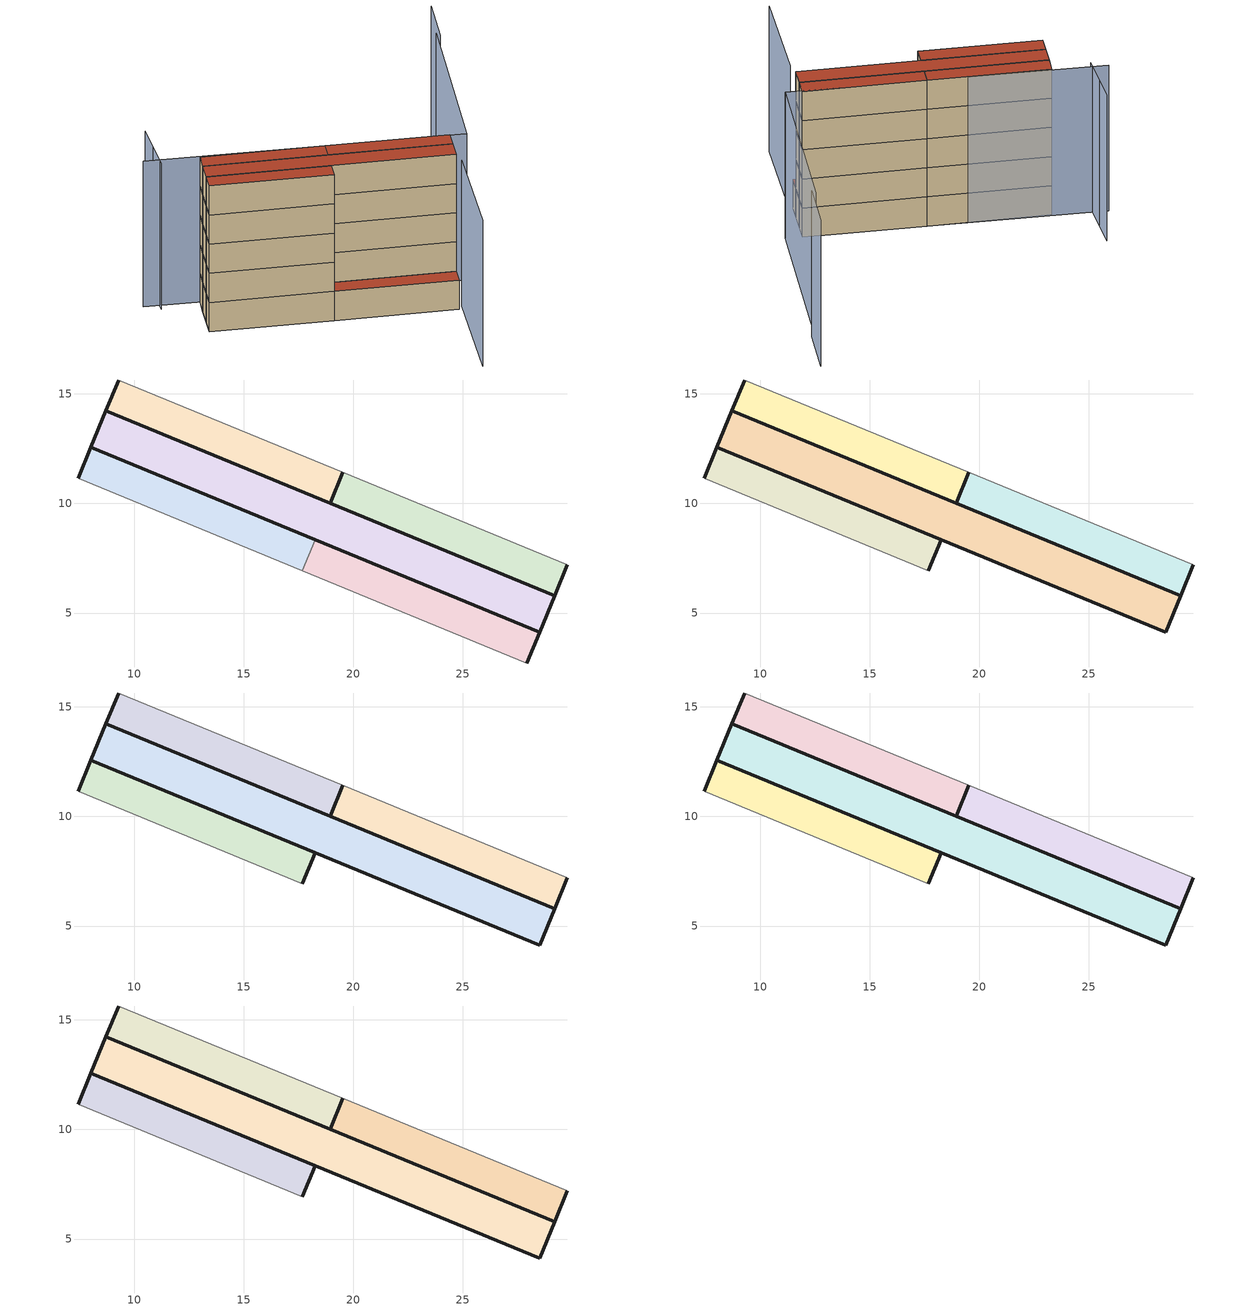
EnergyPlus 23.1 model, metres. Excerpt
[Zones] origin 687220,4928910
c2b86b37d0a62f31_F0_dwelling_0
 floor ground (EU_floor_Construction): 19.53,11.42 18.95,10.01 8.71,14.22 9.29,15.63 z0
 wall outside (EU_wall_Construction): 9.29,15.63 8.71,14.22 18.95,10.01 19.53,11.42 z0:3
 wall adiabatic (EU_wall_Construction): 19.53,11.42 9.29,15.63 z0:3
c2b86b37d0a62f31_F0_dwelling_1
 floor ground (EU_floor_Construction): 29.77,7.21 29.19,5.8 18.95,10.01 19.53,11.42 z0
 wall outside (EU_wall_Construction): 19.53,11.42 18.95,10.01 29.19,5.8 29.77,7.21 z0:3
 wall adiabatic (EU_wall_Construction): 29.77,7.21 19.53,11.42 z0:3
c2b86b37d0a62f31_F0_dwelling_2
 floor ground (EU_floor_Construction): 18.26,8.34 17.68,6.93 7.44,11.14 8.02,12.55 z0
 wall outside (EU_wall_Construction): 18.26,8.34 8.02,12.55 7.44,11.14 z0:3
 wall adiabatic (EU_wall_Construction): 7.44,11.14 17.68,6.93 z0:3
 wall to c2b86b37d0a62f31_F0_dwelling_3 (EU_wall_Construction): 17.68,6.93 18.26,8.34 z0:3
c2b86b37d0a62f31_F0_dwelling_3
 floor ground (EU_floor_Construction): 28.5,4.14 27.92,2.72 17.68,6.93 18.26,8.34 z0
 wall outside (EU_wall_Construction): 27.92,2.72 28.5,4.14 18.26,8.34 z0:3
 wall adiabatic (EU_wall_Construction): 17.68,6.93 27.92,2.72 z0:3
 roof outside (EU_roof_Construction): 27.92,2.72 28.5,4.14 18.26,8.34 17.68,6.93 z3
c2b86b37d0a62f31_F0_circulation
 floor ground (EU_floor_Construction): 29.19,5.8 28.5,4.13 8.02,12.55 8.71,14.22 z0
 wall outside (EU_wall_Construction): 28.5,4.13 29.19,5.8 8.71,14.22 8.02,12.55 28.5,4.13 z0:3
c2b86b37d0a62f31_F1_dwelling_0
 floor to c2b86b37d0a62f31_F0_dwelling_0 (EU_floor_Construction): 19.53,11.42 18.95,10.01 8.71,14.22 9.29,15.63 z3
 wall outside (EU_wall_Construction): 9.29,15.63 8.71,14.22 18.95,10.01 19.53,11.42 z3:6
 wall adiabatic (EU_wall_Construction): 19.53,11.42 9.29,15.63 z3:6
c2b86b37d0a62f31_F1_dwelling_1
 floor to c2b86b37d0a62f31_F0_dwelling_1 (EU_floor_Construction): 29.77,7.21 29.19,5.8 18.95,10.01 19.53,11.42 z3
 wall outside (EU_wall_Construction): 19.53,11.42 18.95,10.01 29.19,5.8 29.77,7.21 z3:6
 wall adiabatic (EU_wall_Construction): 29.77,7.21 19.53,11.42 z3:6
c2b86b37d0a62f31_F1_dwelling_2
 floor to c2b86b37d0a62f31_F0_dwelling_2 (EU_floor_Construction): 18.26,8.34 17.68,6.93 7.44,11.14 8.02,12.55 z3
 wall outside (EU_wall_Construction): 17.68,6.93 18.26,8.34 8.02,12.55 7.44,11.14 z3:6
 wall adiabatic (EU_wall_Construction): 7.44,11.14 17.68,6.93 z3:6
c2b86b37d0a62f31_F1_circulation
 floor to c2b86b37d0a62f31_F0_circulation (EU_floor_Construction): 29.19,5.8 28.5,4.13 8.02,12.55 8.71,14.22 z3
 wall outside (EU_wall_Construction): 28.5,4.13 29.19,5.8 8.71,14.22 8.02,12.55 28.5,4.13 z3:6
c2b86b37d0a62f31_F2_dwelling_0
 floor to c2b86b37d0a62f31_F1_dwelling_0 (EU_floor_Construction): 19.53,11.42 18.95,10.01 8.71,14.22 9.29,15.63 z6
 wall outside (EU_wall_Construction): 9.29,15.63 8.71,14.22 18.95,10.01 19.53,11.42 z6:9
 wall adiabatic (EU_wall_Construction): 19.53,11.42 9.29,15.63 z6:9
c2b86b37d0a62f31_F2_dwelling_1
 floor to c2b86b37d0a62f31_F1_dwelling_1 (EU_floor_Construction): 29.77,7.21 29.19,5.8 18.95,10.01 19.53,11.42 z6
 wall outside (EU_wall_Construction): 19.53,11.42 18.95,10.01 29.19,5.8 29.77,7.21 z6:9
 wall adiabatic (EU_wall_Construction): 29.77,7.21 19.53,11.42 z6:9
c2b86b37d0a62f31_F2_dwelling_2
 floor to c2b86b37d0a62f31_F1_dwelling_2 (EU_floor_Construction): 18.26,8.34 17.68,6.93 7.44,11.14 8.02,12.55 z6
 wall outside (EU_wall_Construction): 17.68,6.93 18.26,8.34 8.02,12.55 7.44,11.14 z6:9
 wall adiabatic (EU_wall_Construction): 7.44,11.14 17.68,6.93 z6:9
c2b86b37d0a62f31_F2_circulation
 floor to c2b86b37d0a62f31_F1_circulation (EU_floor_Construction): 29.19,5.8 28.5,4.13 8.02,12.55 8.71,14.22 z6
 wall outside (EU_wall_Construction): 28.5,4.13 29.19,5.8 8.71,14.22 8.02,12.55 28.5,4.13 z6:9
c2b86b37d0a62f31_F3_dwelling_0
 floor to c2b86b37d0a62f31_F2_dwelling_0 (EU_floor_Construction): 19.53,11.42 18.95,10.01 8.71,14.22 9.29,15.63 z9
 wall outside (EU_wall_Construction): 9.29,15.63 8.71,14.22 18.95,10.01 19.53,11.42 z9:12
 wall adiabatic (EU_wall_Construction): 19.53,11.42 9.29,15.63 z9:12
c2b86b37d0a62f31_F3_dwelling_1
 floor to c2b86b37d0a62f31_F2_dwelling_1 (EU_floor_Construction): 29.77,7.21 29.19,5.8 18.95,10.01 19.53,11.42 z9
 wall outside (EU_wall_Construction): 19.53,11.42 18.95,10.01 29.19,5.8 29.77,7.21 z9:12
 wall adiabatic (EU_wall_Construction): 29.77,7.21 19.53,11.42 z9:12
c2b86b37d0a62f31_F3_dwelling_2
 floor to c2b86b37d0a62f31_F2_dwelling_2 (EU_floor_Construction): 18.26,8.34 17.68,6.93 7.44,11.14 8.02,12.55 z9
 wall outside (EU_wall_Construction): 17.68,6.93 18.26,8.34 8.02,12.55 7.44,11.14 z9:12
 wall adiabatic (EU_wall_Construction): 7.44,11.14 17.68,6.93 z9:12
c2b86b37d0a62f31_F3_circulation
 floor to c2b86b37d0a62f31_F2_circulation (EU_floor_Construction): 29.19,5.8 28.5,4.13 8.02,12.55 8.71,14.22 z9
 wall outside (EU_wall_Construction): 28.5,4.13 29.19,5.8 8.71,14.22 8.02,12.55 28.5,4.13 z9:12
c2b86b37d0a62f31_F4_dwelling_0
 floor to c2b86b37d0a62f31_F3_dwelling_0 (EU_floor_Construction): 19.53,11.42 18.95,10.01 8.71,14.22 9.29,15.63 z12
 wall outside (EU_wall_Construction): 9.29,15.63 8.71,14.22 18.95,10.01 19.53,11.42 z12:15
 wall adiabatic (EU_wall_Construction): 19.53,11.42 9.29,15.63 z12:15
 roof outside (EU_roof_Construction): 18.95,10.01 19.53,11.42 9.29,15.63 8.71,14.22 z15
c2b86b37d0a62f31_F4_dwelling_1
 floor to c2b86b37d0a62f31_F3_dwelling_1 (EU_floor_Construction): 29.77,7.21 29.19,5.8 18.95,10.01 19.53,11.42 z12
 wall outside (EU_wall_Construction): 19.53,11.42 18.95,10.01 29.19,5.8 29.77,7.21 z12:15
 wall adiabatic (EU_wall_Construction): 29.77,7.21 19.53,11.42 z12:15
 roof outside (EU_roof_Construction): 29.19,5.8 29.77,7.21 19.53,11.42 18.95,10.01 z15
c2b86b37d0a62f31_F4_dwelling_2
 floor to c2b86b37d0a62f31_F3_dwelling_2 (EU_floor_Construction): 18.26,8.34 17.68,6.93 7.44,11.14 8.02,12.55 z12
 wall outside (EU_wall_Construction): 17.68,6.93 18.26,8.34 8.02,12.55 7.44,11.14 z12:15
 wall adiabatic (EU_wall_Construction): 7.44,11.14 17.68,6.93 z12:15
 roof outside (EU_roof_Construction): 17.68,6.93 18.26,8.34 8.02,12.55 7.44,11.14 z15
c2b86b37d0a62f31_F4_circulation
 floor to c2b86b37d0a62f31_F3_circulation (EU_floor_Construction): 29.19,5.8 28.5,4.13 8.02,12.55 8.71,14.22 z12
 wall outside (EU_wall_Construction): 28.5,4.13 29.19,5.8 8.71,14.22 8.02,12.55 28.5,4.13 z12:15
 roof outside (EU_roof_Construction): 28.5,4.13 29.19,5.8 8.71,14.22 8.02,12.55 z15
shading: 37.69,22.09 31.12,6.54 / 31.12,6.54 4.71,17.71 / 28.38,3.05 24.7,-6.34 / 6.76,19.37 5.87,16.56 / 7.49,21.78 6.71,19.35 / 39.7,26.15 37.77,21.61 z0:15
[Building]
EU S2 Campaign: North Axis=0; Terrain=City; Solar Distribution=FullExterior
[Site:Location]
Bologna: Latitude=44.5; Longitude=11.25; Time Zone=1; Elevation=37
[SizingPeriod:WeatherFileDays]
AnnualSizingPeriod: Begin Month=1; Begin Day of Month=1; End Month=12; End Day of Month=31; Day of Week for Start Day=Monday; Use Weather File Daylight Saving Period=No; Use Weather File Rain and Snow Indicators=No
[MATERIAL]
EU_InternalMass_Material: Roughness=MediumRough; Thickness=0.1; Conductivity=1; Density=1800; Specific Heat=900; Thermal Absorptance=0.9; Solar Absorptance=0.7; Visible Absorptance=0.7
[MATERIAL:NOMASS] Roughness=MediumRough; Thermal Absorptance=0.9; Solar Absorptance=0.7; Visible Absorptance=0.7
Name | Thermal Resistance
EU_wall_NoMass | 0.905828
EU_roof_NoMass | 0.37593
EU_floor_NoMass | 0.67114
[CONSTRUCTION]
EU_wall_Construction: EU_wall_NoMass
EU_roof_Construction: EU_roof_NoMass
EU_floor_Construction: EU_floor_NoMass
EU_InternalMass_Construction: EU_InternalMass_Material
[ZONE] Type=1; Multiplier=1; Ceiling Height=autocalculate; Floor Area=autocalculate; Part of Total Floor Area=Yes
Name | Volume
c2b86b37d0a62f31_F0_dwelling_0; c2b86b37d0a62f31_F1_dwelling_0; c2b86b37d0a62f31_F2_dwelling_0; c2b86b37d0a62f31_F3_dwelling_0; c2b86b37d0a62f31_F4_dwelling_0; c2b86b37d0a62f31_F0_dwelling_1 | 50.7458
c2b86b37d0a62f31_F1_dwelling_1; c2b86b37d0a62f31_F2_dwelling_1; c2b86b37d0a62f31_F3_dwelling_1; c2b86b37d0a62f31_F4_dwelling_1 | 50.7444
c2b86b37d0a62f31_F0_dwelling_2; c2b86b37d0a62f31_F1_dwelling_2; c2b86b37d0a62f31_F2_dwelling_2; c2b86b37d0a62f31_F3_dwelling_2; c2b86b37d0a62f31_F4_dwelling_2; c2b86b37d0a62f31_F0_dwelling_3 | 50.7385
c2b86b37d0a62f31_F0_circulation; c2b86b37d0a62f31_F1_circulation; c2b86b37d0a62f31_F2_circulation; c2b86b37d0a62f31_F3_circulation; c2b86b37d0a62f31_F4_circulation | 119.568
[INTERNALMASS] Construction=EU_InternalMass_Construction
Name | Zone or ZoneList | Surface Area
c2b86b37d0a62f31_F0_dwelling_0_EU_InternalMass | c2b86b37d0a62f31_F0_dwelling_0 | 16.9151
c2b86b37d0a62f31_F0_dwelling_1_EU_InternalMass | c2b86b37d0a62f31_F0_dwelling_1 | 16.9151
c2b86b37d0a62f31_F0_dwelling_2_EU_InternalMass | c2b86b37d0a62f31_F0_dwelling_2 | 16.9128
c2b86b37d0a62f31_F0_dwelling_3_EU_InternalMass | c2b86b37d0a62f31_F0_dwelling_3 | 16.9128
c2b86b37d0a62f31_F1_dwelling_0_EU_InternalMass | c2b86b37d0a62f31_F1_dwelling_0 | 16.9151
c2b86b37d0a62f31_F1_dwelling_1_EU_InternalMass | c2b86b37d0a62f31_F1_dwelling_1 | 16.9151
c2b86b37d0a62f31_F1_dwelling_2_EU_InternalMass | c2b86b37d0a62f31_F1_dwelling_2 | 33.8256
c2b86b37d0a62f31_F2_dwelling_0_EU_InternalMass | c2b86b37d0a62f31_F2_dwelling_0 | 16.9151
c2b86b37d0a62f31_F2_dwelling_1_EU_InternalMass | c2b86b37d0a62f31_F2_dwelling_1 | 16.9151
c2b86b37d0a62f31_F2_dwelling_2_EU_InternalMass | c2b86b37d0a62f31_F2_dwelling_2 | 33.8256
c2b86b37d0a62f31_F3_dwelling_0_EU_InternalMass | c2b86b37d0a62f31_F3_dwelling_0 | 16.9151
c2b86b37d0a62f31_F3_dwelling_1_EU_InternalMass | c2b86b37d0a62f31_F3_dwelling_1 | 16.9151
c2b86b37d0a62f31_F3_dwelling_2_EU_InternalMass | c2b86b37d0a62f31_F3_dwelling_2 | 33.8256
c2b86b37d0a62f31_F4_dwelling_0_EU_InternalMass | c2b86b37d0a62f31_F4_dwelling_0 | 16.9151
c2b86b37d0a62f31_F4_dwelling_1_EU_InternalMass | c2b86b37d0a62f31_F4_dwelling_1 | 16.9151
c2b86b37d0a62f31_F4_dwelling_2_EU_InternalMass | c2b86b37d0a62f31_F4_dwelling_2 | 33.8256
[OTHEREQUIPMENT] Fuel Type=Electricity; Design Level Calculation Method=Watts/Area; Power per Zone Floor Area=1; Fraction Latent=0; Fraction Radiant=0; Fraction Lost=0; Carbon Dioxide Generation Rate=0; EndUse Subcategory=EU_Step8_InternalGains
Name | Zone or ZoneList or Space or SpaceList | Schedule
EU_Step8_InternalGain_c2b86b37d0a62f31_F0_dwelling_0_f000 | c2b86b37d0a62f31_F0_dwelling_0 | EU_Step8_GainSchedule_c2b86b37d0a62f31_F0_dwelling_0_f000
EU_Step8_InternalGain_c2b86b37d0a62f31_F0_dwelling_1_f000 | c2b86b37d0a62f31_F0_dwelling_1 | EU_Step8_GainSchedule_c2b86b37d0a62f31_F0_dwelling_1_f000
EU_Step8_InternalGain_c2b86b37d0a62f31_F0_dwelling_2_f000 | c2b86b37d0a62f31_F0_dwelling_2 | EU_Step8_GainSchedule_c2b86b37d0a62f31_F0_dwelling_2_f000
EU_Step8_InternalGain_c2b86b37d0a62f31_F0_dwelling_3_f000 | c2b86b37d0a62f31_F0_dwelling_3 | EU_Step8_GainSchedule_c2b86b37d0a62f31_F0_dwelling_3_f000
EU_Step8_InternalGain_c2b86b37d0a62f31_F1_dwelling_0_f000 | c2b86b37d0a62f31_F1_dwelling_0 | EU_Step8_GainSchedule_c2b86b37d0a62f31_F1_dwelling_0_f000
EU_Step8_InternalGain_c2b86b37d0a62f31_F1_dwelling_1_f000 | c2b86b37d0a62f31_F1_dwelling_1 | EU_Step8_GainSchedule_c2b86b37d0a62f31_F1_dwelling_1_f000
EU_Step8_InternalGain_c2b86b37d0a62f31_F1_dwelling_2_f000 | c2b86b37d0a62f31_F1_dwelling_2 | EU_Step8_GainSchedule_c2b86b37d0a62f31_F1_dwelling_2_f000
EU_Step8_InternalGain_c2b86b37d0a62f31_F2_dwelling_0_f000 | c2b86b37d0a62f31_F2_dwelling_0 | EU_Step8_GainSchedule_c2b86b37d0a62f31_F2_dwelling_0_f000
EU_Step8_InternalGain_c2b86b37d0a62f31_F2_dwelling_1_f000 | c2b86b37d0a62f31_F2_dwelling_1 | EU_Step8_GainSchedule_c2b86b37d0a62f31_F2_dwelling_1_f000
EU_Step8_InternalGain_c2b86b37d0a62f31_F2_dwelling_2_f000 | c2b86b37d0a62f31_F2_dwelling_2 | EU_Step8_GainSchedule_c2b86b37d0a62f31_F2_dwelling_2_f000
EU_Step8_InternalGain_c2b86b37d0a62f31_F3_dwelling_0_f000 | c2b86b37d0a62f31_F3_dwelling_0 | EU_Step8_GainSchedule_c2b86b37d0a62f31_F3_dwelling_0_f000
EU_Step8_InternalGain_c2b86b37d0a62f31_F3_dwelling_1_f000 | c2b86b37d0a62f31_F3_dwelling_1 | EU_Step8_GainSchedule_c2b86b37d0a62f31_F3_dwelling_1_f000
EU_Step8_InternalGain_c2b86b37d0a62f31_F3_dwelling_2_f000 | c2b86b37d0a62f31_F3_dwelling_2 | EU_Step8_GainSchedule_c2b86b37d0a62f31_F3_dwelling_2_f000
EU_Step8_InternalGain_c2b86b37d0a62f31_F4_dwelling_0_f000 | c2b86b37d0a62f31_F4_dwelling_0 | EU_Step8_GainSchedule_c2b86b37d0a62f31_F4_dwelling_0_f000
EU_Step8_InternalGain_c2b86b37d0a62f31_F4_dwelling_1_f000 | c2b86b37d0a62f31_F4_dwelling_1 | EU_Step8_GainSchedule_c2b86b37d0a62f31_F4_dwelling_1_f000
EU_Step8_InternalGain_c2b86b37d0a62f31_F4_dwelling_2_f000 | c2b86b37d0a62f31_F4_dwelling_2 | EU_Step8_GainSchedule_c2b86b37d0a62f31_F4_dwelling_2_f000
[ZONEINFILTRATION:DESIGNFLOWRATE] Schedule=EU_AlwaysOn; Design Flow Rate Calculation Method=Flow/Area; Flow Rate per Floor Area=0.0005; Constant Term Coefficient=1; Temperature Term Coefficient=0; Velocity Term Coefficient=0; Velocity Squared Term Coefficient=0
Name | Zone or ZoneList or Space or SpaceList
EU_Circulation_Infiltration_c2b86b37d0a62f31_F0_circulation | c2b86b37d0a62f31_F0_circulation
EU_Circulation_Infiltration_c2b86b37d0a62f31_F1_circulation | c2b86b37d0a62f31_F1_circulation
EU_Circulation_Infiltration_c2b86b37d0a62f31_F2_circulation | c2b86b37d0a62f31_F2_circulation
EU_Circulation_Infiltration_c2b86b37d0a62f31_F3_circulation | c2b86b37d0a62f31_F3_circulation
EU_Circulation_Infiltration_c2b86b37d0a62f31_F4_circulation | c2b86b37d0a62f31_F4_circulation
[ZONEVENTILATION:DESIGNFLOWRATE] Schedule=EU_AlwaysOn; Design Flow Rate Calculation Method=AirChanges/Hour; Air Changes per Hour=0.73129; Ventilation Type=Natural; Fan Pressure Rise=0; Fan Total Efficiency=1; Constant Term Coefficient=1; Temperature Term Coefficient=0; Velocity Term Coefficient=0; Velocity Squared Term Coefficient=0; Minimum Indoor Temperature=-100; Maximum Indoor Temperature=100; Delta Temperature=-100; Minimum Outdoor Temperature=-100; Maximum Outdoor Temperature=100; Maximum Wind Speed=40
Name | Zone or ZoneList or Space or SpaceList
EU_ConstantAir_c2b86b37d0a62f31_F0_dwelling_0 | c2b86b37d0a62f31_F0_dwelling_0
EU_ConstantAir_c2b86b37d0a62f31_F0_dwelling_1 | c2b86b37d0a62f31_F0_dwelling_1
EU_ConstantAir_c2b86b37d0a62f31_F0_dwelling_2 | c2b86b37d0a62f31_F0_dwelling_2
EU_ConstantAir_c2b86b37d0a62f31_F0_dwelling_3 | c2b86b37d0a62f31_F0_dwelling_3
EU_ConstantAir_c2b86b37d0a62f31_F1_dwelling_0 | c2b86b37d0a62f31_F1_dwelling_0
EU_ConstantAir_c2b86b37d0a62f31_F1_dwelling_1 | c2b86b37d0a62f31_F1_dwelling_1
EU_ConstantAir_c2b86b37d0a62f31_F1_dwelling_2 | c2b86b37d0a62f31_F1_dwelling_2
EU_ConstantAir_c2b86b37d0a62f31_F2_dwelling_0 | c2b86b37d0a62f31_F2_dwelling_0
EU_ConstantAir_c2b86b37d0a62f31_F2_dwelling_1 | c2b86b37d0a62f31_F2_dwelling_1
EU_ConstantAir_c2b86b37d0a62f31_F2_dwelling_2 | c2b86b37d0a62f31_F2_dwelling_2
EU_ConstantAir_c2b86b37d0a62f31_F3_dwelling_0 | c2b86b37d0a62f31_F3_dwelling_0
EU_ConstantAir_c2b86b37d0a62f31_F3_dwelling_1 | c2b86b37d0a62f31_F3_dwelling_1
EU_ConstantAir_c2b86b37d0a62f31_F3_dwelling_2 | c2b86b37d0a62f31_F3_dwelling_2
EU_ConstantAir_c2b86b37d0a62f31_F4_dwelling_0 | c2b86b37d0a62f31_F4_dwelling_0
EU_ConstantAir_c2b86b37d0a62f31_F4_dwelling_1 | c2b86b37d0a62f31_F4_dwelling_1
EU_ConstantAir_c2b86b37d0a62f31_F4_dwelling_2 | c2b86b37d0a62f31_F4_dwelling_2
[HVACTEMPLATE:THERMOSTAT] Constant Heating Setpoint=20; Constant Cooling Setpoint=50
EU_HeatOnly_c2b86b37d0a62f31_F0_dwelling_0; EU_HeatOnly_c2b86b37d0a62f31_F0_dwelling_1; EU_HeatOnly_c2b86b37d0a62f31_F0_dwelling_2; EU_HeatOnly_c2b86b37d0a62f31_F0_dwelling_3; EU_HeatOnly_c2b86b37d0a62f31_F1_dwelling_0; EU_HeatOnly_c2b86b37d0a62f31_F1_dwelling_1; EU_HeatOnly_c2b86b37d0a62f31_F1_dwelling_2; EU_HeatOnly_c2b86b37d0a62f31_F2_dwelling_0; EU_HeatOnly_c2b86b37d0a62f31_F2_dwelling_1; EU_HeatOnly_c2b86b37d0a62f31_F2_dwelling_2; EU_HeatOnly_c2b86b37d0a62f31_F3_dwelling_0; EU_HeatOnly_c2b86b37d0a62f31_F3_dwelling_1; EU_HeatOnly_c2b86b37d0a62f31_F3_dwelling_2; EU_HeatOnly_c2b86b37d0a62f31_F4_dwelling_0; EU_HeatOnly_c2b86b37d0a62f31_F4_dwelling_1; EU_HeatOnly_c2b86b37d0a62f31_F4_dwelling_2
[HVACTEMPLATE:ZONE:IDEALLOADSAIRSYSTEM] System Availability Schedule=EU_AlwaysOn; Maximum Heating Supply Air Temperature=50; Minimum Cooling Supply Air Temperature=13; Maximum Heating Supply Air Humidity Ratio=0.0156; Minimum Cooling Supply Air Humidity Ratio=0.0077; Heating Limit=NoLimit; Cooling Limit=NoLimit; Heating Availability Schedule=EU_AlwaysOn; Cooling Availability Schedule=EU_CoolingOff; Dehumidification Control Type=ConstantSensibleHeatRatio; Cooling Sensible Heat Ratio=0.7; Dehumidification Setpoint=60; Humidification Control Type=None; Humidification Setpoint=30; Outdoor Air Method=None; Outdoor Air Flow Rate per Person=0.00944; Outdoor Air Flow Rate per Zone Floor Area=0; Outdoor Air Flow Rate per Zone=0; Demand Controlled Ventilation Type=None; Outdoor Air Economizer Type=NoEconomizer; Heat Recovery Type=None; Sensible Heat Recovery Effectiveness=0.7; Latent Heat Recovery Effectiveness=0.65
Name | Template Thermostat
c2b86b37d0a62f31_F0_dwelling_0 | EU_HeatOnly_c2b86b37d0a62f31_F0_dwelling_0
c2b86b37d0a62f31_F0_dwelling_1 | EU_HeatOnly_c2b86b37d0a62f31_F0_dwelling_1
c2b86b37d0a62f31_F0_dwelling_2 | EU_HeatOnly_c2b86b37d0a62f31_F0_dwelling_2
c2b86b37d0a62f31_F0_dwelling_3 | EU_HeatOnly_c2b86b37d0a62f31_F0_dwelling_3
c2b86b37d0a62f31_F1_dwelling_0 | EU_HeatOnly_c2b86b37d0a62f31_F1_dwelling_0
c2b86b37d0a62f31_F1_dwelling_1 | EU_HeatOnly_c2b86b37d0a62f31_F1_dwelling_1
c2b86b37d0a62f31_F1_dwelling_2 | EU_HeatOnly_c2b86b37d0a62f31_F1_dwelling_2
c2b86b37d0a62f31_F2_dwelling_0 | EU_HeatOnly_c2b86b37d0a62f31_F2_dwelling_0
c2b86b37d0a62f31_F2_dwelling_1 | EU_HeatOnly_c2b86b37d0a62f31_F2_dwelling_1
c2b86b37d0a62f31_F2_dwelling_2 | EU_HeatOnly_c2b86b37d0a62f31_F2_dwelling_2
c2b86b37d0a62f31_F3_dwelling_0 | EU_HeatOnly_c2b86b37d0a62f31_F3_dwelling_0
c2b86b37d0a62f31_F3_dwelling_1 | EU_HeatOnly_c2b86b37d0a62f31_F3_dwelling_1
c2b86b37d0a62f31_F3_dwelling_2 | EU_HeatOnly_c2b86b37d0a62f31_F3_dwelling_2
c2b86b37d0a62f31_F4_dwelling_0 | EU_HeatOnly_c2b86b37d0a62f31_F4_dwelling_0
c2b86b37d0a62f31_F4_dwelling_1 | EU_HeatOnly_c2b86b37d0a62f31_F4_dwelling_1
c2b86b37d0a62f31_F4_dwelling_2 | EU_HeatOnly_c2b86b37d0a62f31_F4_dwelling_2
[SIZING:ZONE] Zone Cooling Design Supply Air Temperature Input Method=SupplyAirTemperature; Zone Cooling Design Supply Air Temperature=13; Zone Heating Design Supply Air Temperature Input Method=SupplyAirTemperature; Zone Heating Design Supply Air Temperature=50; Zone Cooling Design Supply Air Humidity Ratio=0.008; Zone Heating Design Supply Air Humidity Ratio=0.008; Cooling Design Air Flow Method=DesignDay; Cooling Design Air Flow Rate=0; Cooling Minimum Air Flow per Zone Floor Area=0.000762; Cooling Minimum Air Flow=0; Cooling Minimum Air Flow Fraction=0.2; Heating Design Air Flow Method=DesignDay; Heating Design Air Flow Rate=0; Heating Maximum Air Flow per Zone Floor Area=0.002032; Heating Maximum Air Flow=0.141576; Heating Maximum Air Flow Fraction=0.3; Account for Dedicated Outdoor Air System=No; Dedicated Outdoor Air System Control Strategy=NeutralSupplyAir; Dedicated Outdoor Air Low Setpoint Temperature for Design=autosize; Dedicated Outdoor Air High Setpoint Temperature for Design=autosize; Zone Load Sizing Method=Sensible Load Only No Latent Load; Zone Latent Cooling Design Supply Air Humidity Ratio Input Method=HumidityRatioDifference; Zone Cooling Design Supply Air Humidity Ratio Difference=0.005; Zone Latent Heating Design Supply Air Humidity Ratio Input Method=HumidityRatioDifference; Zone Humidification Design Supply Air Humidity Ratio Difference=0.005
c2b86b37d0a62f31_F0_dwelling_0; c2b86b37d0a62f31_F0_dwelling_1; c2b86b37d0a62f31_F0_dwelling_2; c2b86b37d0a62f31_F0_dwelling_3; c2b86b37d0a62f31_F1_dwelling_0; c2b86b37d0a62f31_F1_dwelling_1; c2b86b37d0a62f31_F1_dwelling_2; c2b86b37d0a62f31_F2_dwelling_0; c2b86b37d0a62f31_F2_dwelling_1; c2b86b37d0a62f31_F2_dwelling_2; c2b86b37d0a62f31_F3_dwelling_0; c2b86b37d0a62f31_F3_dwelling_1; c2b86b37d0a62f31_F3_dwelling_2; c2b86b37d0a62f31_F4_dwelling_0; c2b86b37d0a62f31_F4_dwelling_1; c2b86b37d0a62f31_F4_dwelling_2
[SCHEDULE:CONSTANT]
Name | Hourly Value
EU_AlwaysOn | 1
EU_CoolingOff | 0
[SCHEDULE:FILE] Column Number=1; Rows to Skip at Top=0; Number of Hours of Data=8760; Column Separator=Comma; Interpolate to Timestep=No; Minutes per Item=60; Adjust Schedule for Daylight Savings=Yes
Name | File
EU_Step8_GainSchedule_c2b86b37d0a62f31_F0_dwelling_0_f000 | ../../schedules/c2b86b37d0a62f31/c2b86b37d0a62f31_F0_dwelling_0_f000_gain.csv
EU_Step8_GainSchedule_c2b86b37d0a62f31_F0_dwelling_1_f000 | ../../schedules/c2b86b37d0a62f31/c2b86b37d0a62f31_F0_dwelling_1_f000_gain.csv
EU_Step8_GainSchedule_c2b86b37d0a62f31_F0_dwelling_2_f000 | ../../schedules/c2b86b37d0a62f31/c2b86b37d0a62f31_F0_dwelling_2_f000_gain.csv
EU_Step8_GainSchedule_c2b86b37d0a62f31_F0_dwelling_3_f000 | ../../schedules/c2b86b37d0a62f31/c2b86b37d0a62f31_F0_dwelling_3_f000_gain.csv
EU_Step8_GainSchedule_c2b86b37d0a62f31_F1_dwelling_0_f000 | ../../schedules/c2b86b37d0a62f31/c2b86b37d0a62f31_F1_dwelling_0_f000_gain.csv
EU_Step8_GainSchedule_c2b86b37d0a62f31_F1_dwelling_1_f000 | ../../schedules/c2b86b37d0a62f31/c2b86b37d0a62f31_F1_dwelling_1_f000_gain.csv
EU_Step8_GainSchedule_c2b86b37d0a62f31_F1_dwelling_2_f000 | ../../schedules/c2b86b37d0a62f31/c2b86b37d0a62f31_F1_dwelling_2_f000_gain.csv
EU_Step8_GainSchedule_c2b86b37d0a62f31_F2_dwelling_0_f000 | ../../schedules/c2b86b37d0a62f31/c2b86b37d0a62f31_F2_dwelling_0_f000_gain.csv
EU_Step8_GainSchedule_c2b86b37d0a62f31_F2_dwelling_1_f000 | ../../schedules/c2b86b37d0a62f31/c2b86b37d0a62f31_F2_dwelling_1_f000_gain.csv
EU_Step8_GainSchedule_c2b86b37d0a62f31_F2_dwelling_2_f000 | ../../schedules/c2b86b37d0a62f31/c2b86b37d0a62f31_F2_dwelling_2_f000_gain.csv
EU_Step8_GainSchedule_c2b86b37d0a62f31_F3_dwelling_0_f000 | ../../schedules/c2b86b37d0a62f31/c2b86b37d0a62f31_F3_dwelling_0_f000_gain.csv
EU_Step8_GainSchedule_c2b86b37d0a62f31_F3_dwelling_1_f000 | ../../schedules/c2b86b37d0a62f31/c2b86b37d0a62f31_F3_dwelling_1_f000_gain.csv
EU_Step8_GainSchedule_c2b86b37d0a62f31_F3_dwelling_2_f000 | ../../schedules/c2b86b37d0a62f31/c2b86b37d0a62f31_F3_dwelling_2_f000_gain.csv
EU_Step8_GainSchedule_c2b86b37d0a62f31_F4_dwelling_0_f000 | ../../schedules/c2b86b37d0a62f31/c2b86b37d0a62f31_F4_dwelling_0_f000_gain.csv
EU_Step8_GainSchedule_c2b86b37d0a62f31_F4_dwelling_1_f000 | ../../schedules/c2b86b37d0a62f31/c2b86b37d0a62f31_F4_dwelling_1_f000_gain.csv
EU_Step8_GainSchedule_c2b86b37d0a62f31_F4_dwelling_2_f000 | ../../schedules/c2b86b37d0a62f31/c2b86b37d0a62f31_F4_dwelling_2_f000_gain.csv
